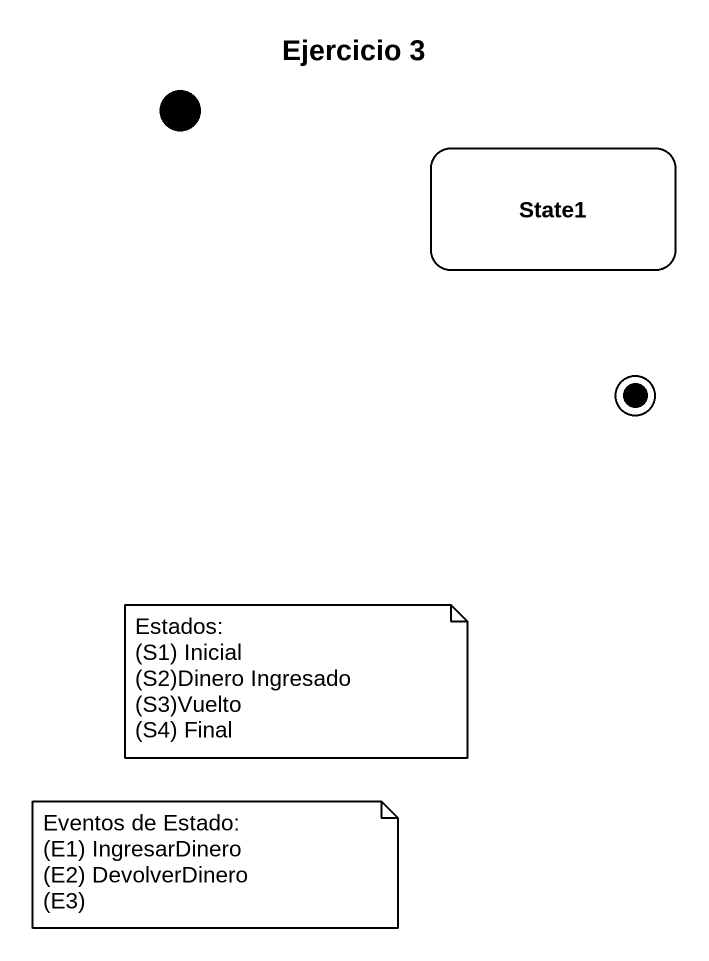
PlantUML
@startuml
title Ejercicio 3
hide empty description
state initial1 <<start>>
state State1
state final1 <<end>>
note as N1
  Estados:
  (S1) Inicial
  (S2)Dinero Ingresado
  (S3)Vuelto
  (S4) Final
end note
note as N2
  Eventos de Estado:
  (E1) IngresarDinero
  (E2) DevolverDinero
  (E3)
end note
@enduml
